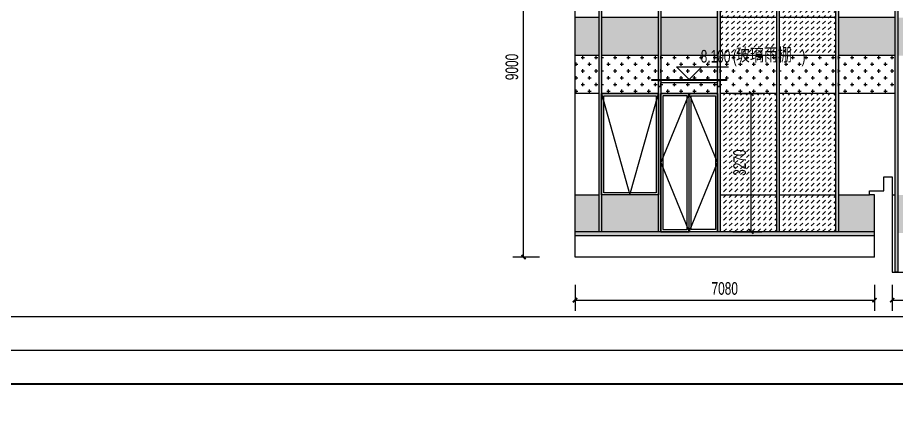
# Model space of a CAD drawing. Extents: x -3 to 440502, y -49243 to 59402.
# Drawn here: x 401216 to 421997, y -2 to 9679 of the extents above; entities that cross this region are included whole.
import ezdxf

# ---------------------------------------------------------------- set-up
doc = ezdxf.new("R2010")
doc.units = 0
doc.header["$LTSCALE"] = 1000
doc.header["$MEASUREMENT"] = 0
for name, color, linetype in [('01-标注_尺寸', 124, 'Continuous'), ('01-标注_标高', 200, 'Continuous'), ('02-TEXT_标注', 130, 'Continuous'), ('05-填充_156', 156, 'Continuous'), ('05-填充_18', 18, 'Continuous'), ('05-填充_天正', 26, 'Continuous'), ('A-0-图名图例', 2, 'Continuous'), ('A-C_窗', 140, 'Continuous'), ('D_玻璃', 152, 'Continuous'), ('D_铝板', 181, 'Continuous'), ('E-立面', 255, 'Continuous')]:
    doc.layers.add(name, color=color, linetype=linetype)
doc.styles.add('_TCH_DIM', font='ros.shx', dxfattribs={"bigfont": 'jd.shx'})
doc.styles.add('_TCH_DIM_T3', font='ros.shx', dxfattribs={"width": 0.705882, "bigfont": 'jd.shx'})
doc.dimstyles.new('_TCH_ARCH&&100', dxfattribs={"dimtxt": 297.5, "dimasz": 100, "dimexe": 250, "dimexo": 300, "dimgap": 126.25, "dimtad": 1, "dimdec": 0, "dimzin": 0, "dimdsep": 46, "dimtxsty": '_TCH_DIM_T3', "dimblk": 'ARCHTICK', "dimcen": 0.09, "dimclrt": 7, "dimazin": 2, "dimtfac": 1, "dimtdec": 0, "dimtix": 1, "dimtmove": 2, "dimatfit": 3, "dimfxl": 0, "dimtolj": 1, "dimtzin": 0, "dimarcsym": 0})
pattern_1 = [(45, (429681.58, 42935.13), (4e-14, 134.70384), [95.25, -95.25])]

# ---------------------------------------------------------------- blocks, each defined once
blk = doc.blocks.new('图框-A1')
for points, const_width in [([(0, 0), (841, 0), (841, 594), (0, 594)], 0.05), ([(766, 584), (25, 584), (25, 10), (766, 10)], 0.5)]:
    blk.add_lwpolyline(points, close=True, dxfattribs=dict(const_width=const_width))
blk = doc.blocks.new('A$C2DDF4F07')
at = {"layer": 'A-C_窗'}
for points in [[(0, 2400), (1340, 2400), (1340, 0), (0, 0)], [(50, 2350), (1290, 2350), (1290, 50), (50, 50)]]:
    blk.add_lwpolyline(points, close=True, dxfattribs=at)
blk.add_lwpolyline([(0, 2400), (670, 0), (1340, 2400)], dxfattribs=at)
blk = doc.blocks.new('A$C45C43561')
at = {"layer": 'A-C_窗'}
for points in [[(60, -1000), (60, 2270), (1400, 2270), (1400, -1000)], [(730, 2270), (60, 2270), (60, -1000), (730, -1000)], [(680, 2220), (110, 2220), (110, -950), (680, -950)], [(780, 2220), (1350, 2220), (1350, -950), (780, -950)]]:
    blk.add_lwpolyline(points, close=True, dxfattribs=at)
blk.add_lwpolyline([(730, 2270), (60, 635), (730, -1000), (1400, 635), (730, 2270)], dxfattribs=at)
blk = doc.blocks.new('yp')
at = {"layer": 'D_玻璃'}
blk.add_lwpolyline([(-1610, 168), (150, 168), (150, 150), (-1610, 150)], close=True, dxfattribs=at)
at = {"layer": 'D_铝板'}
blk.add_line((-1400, 100), (-60, 100), dxfattribs=at)
for points in [[(-1460, 150), (-1400, 150), (-1400, 0), (-1460, 0), (-1460, 150)], [(-60, 150), (0, 150), (0, 0), (-60, 0), (-60, 150)]]:
    blk.add_lwpolyline(points, dxfattribs=at)
for points in [[(-1457, 147), (-1403, 147), (-1403, 3), (-1457, 3)], [(-57, 147), (-3, 147), (-3, 3), (-57, 3)]]:
    blk.add_lwpolyline(points, close=True, dxfattribs=at)
blk = doc.blocks.new('*U39')
at = {"layer": '05-填充_18'}
h = blk.add_hatch(color=256, dxfattribs=at)
h.dxf.hatch_style = 1
h.paths.add_polyline_path([(60, -14090), (0, -14090), (0, 310), (60, 310)])
blk.add_lwpolyline([(60, -14090), (0, -14090), (0, 310), (60, 310)], close=True)
blk = doc.blocks.new('*U56')
at = {"layer": '05-填充_18'}
h = blk.add_hatch(color=256, dxfattribs=at)
h.dxf.hatch_style = 1
h.paths.add_polyline_path([(60, -14090), (0, -14090), (0, 310), (60, 310)])
blk.add_lwpolyline([(60, -14090), (0, -14090), (0, 310), (60, 310)], close=True)
blk = doc.blocks.new('*U25')
at = {"layer": '05-填充_18'}
h = blk.add_hatch(color=256, dxfattribs=at)
h.dxf.hatch_style = 1
h.paths.add_polyline_path([(60, -15050), (0, -15050), (0, 310), (60, 310)])
blk.add_lwpolyline([(60, -15050), (0, -15050), (0, 310), (60, 310)], close=True)
blk = doc.blocks.new('*U94')
for p, q in [((0, 1600), (42762, 1600)), ((0, 800), (42762, 800)), ((0, 0), (42762, 0))]:
    blk.add_line(p, q)
blk = doc.blocks.new('_ArchTick')
at = {"color": 0, "linetype": 'ByBlock', "const_width": 0.4}
blk.add_lwpolyline([(-0.5, -0.5), (0.5, 0.5)], dxfattribs=at)
blk = doc.blocks.new('*D1031')
at = {"layer": '01-标注_尺寸', "color": 0, "lineweight": -2, "transparency": 16777216}
for p, q in [((413557, 13009), (412930, 13009)), ((413180, 4009), (413180, 13009)), ((413557, 4009), (412930, 4009))]:
    blk.add_line(p, q, dxfattribs=at)
at = {"layer": 'Defpoints', "color": 0, "transparency": 16777216}
for p in [(413180, 13009), (413857, 13009), (413857, 4009)]:
    blk.add_point(p, dxfattribs=at)
at = {"layer": '01-标注_尺寸', "color": 0, "lineweight": -2, "transparency": 16777216, "xscale": 100, "yscale": 100, "zscale": 100}
for p, rotation in [((413180, 13009), 90), ((413180, 4009), 270)]:
    blk.add_blockref('_ArchTick', p, dxfattribs=dict(at, rotation=rotation))
at = {"layer": '01-标注_尺寸', "color": 7, "transparency": 16777216, "insert": (412905, 8509), "char_height": 297.5, "attachment_point": 5, "rotation": 90, "style": '_TCH_DIM_T3'}
blk.add_mtext('\\A1;9000', dxfattribs=at)
blk = doc.blocks.new('*D1032')
at = {"layer": '01-标注_尺寸', "color": 0, "lineweight": -2, "transparency": 16777216}
for p, q in [((414397, 3349), (414397, 2738)), ((421477, 3349), (421477, 2738)), ((414397, 2988), (421477, 2988))]:
    blk.add_line(p, q, dxfattribs=at)
at = {"layer": 'Defpoints', "color": 0, "transparency": 16777216}
for p in [(414397, 3649), (421477, 3649), (421477, 2988)]:
    blk.add_point(p, dxfattribs=at)
at = {"layer": '01-标注_尺寸', "color": 0, "lineweight": -2, "transparency": 16777216, "xscale": 100, "yscale": 100, "zscale": 100, "rotation": 180}
blk.add_blockref('_ArchTick', (414397, 2988), dxfattribs=at)
at = {"layer": '01-标注_尺寸', "color": 0, "lineweight": -2, "transparency": 16777216, "xscale": 100, "yscale": 100, "zscale": 100}
blk.add_blockref('_ArchTick', (421477, 2988), dxfattribs=at)
at = {"layer": '01-标注_尺寸', "color": 7, "transparency": 16777216, "insert": (417937, 3263), "char_height": 297.5, "attachment_point": 5, "style": '_TCH_DIM_T3'}
blk.add_mtext('\\A1;7080', dxfattribs=at)
blk = doc.blocks.new('*D1064')
at = {"layer": '01-标注_尺寸', "color": 0, "lineweight": -2, "transparency": 16777216}
for p, q in [((418127, 7879), (418815, 7879)), ((418565, 4609), (418565, 7879)), ((418127, 4609), (418815, 4609))]:
    blk.add_line(p, q, dxfattribs=at)
at = {"layer": 'Defpoints', "color": 0, "transparency": 16777216}
for p in [(417827, 7879), (418565, 7879), (417827, 4609)]:
    blk.add_point(p, dxfattribs=at)
at = {"layer": '01-标注_尺寸', "color": 0, "lineweight": -2, "transparency": 16777216, "xscale": 100, "yscale": 100, "zscale": 100}
for p, rotation in [((418565, 7879), 90), ((418565, 4609), 270)]:
    blk.add_blockref('_ArchTick', p, dxfattribs=dict(at, rotation=rotation))
at = {"layer": '01-标注_尺寸', "color": 7, "transparency": 16777216, "insert": (418290, 6244), "char_height": 297.5, "attachment_point": 5, "rotation": 90, "style": '_TCH_DIM_T3'}
blk.add_mtext('\\A1;3270', dxfattribs=at)
blk = doc.blocks.new('*D1079')
at = {"layer": '01-标注_尺寸', "color": 0, "lineweight": -2, "transparency": 16777216}
for p, q in [((421897, 3349), (421897, 2738)), ((424197, 3349), (424197, 2738)), ((421897, 2988), (424197, 2988))]:
    blk.add_line(p, q, dxfattribs=at)
at = {"layer": 'Defpoints', "color": 0, "transparency": 16777216}
for p in [(421897, 3649), (424197, 3649), (424197, 2988)]:
    blk.add_point(p, dxfattribs=at)
at = {"layer": '01-标注_尺寸', "color": 0, "lineweight": -2, "transparency": 16777216, "xscale": 100, "yscale": 100, "zscale": 100, "rotation": 180}
blk.add_blockref('_ArchTick', (421897, 2988), dxfattribs=at)
at = {"layer": '01-标注_尺寸', "color": 0, "lineweight": -2, "transparency": 16777216, "xscale": 100, "yscale": 100, "zscale": 100}
blk.add_blockref('_ArchTick', (424197, 2988), dxfattribs=at)
at = {"layer": '01-标注_尺寸', "color": 7, "transparency": 16777216, "insert": (423047, 3263), "char_height": 297.5, "attachment_point": 5, "style": '_TCH_DIM_T3'}
blk.add_mtext('\\A1;2300', dxfattribs=at)

msp = doc.modelspace()

# ---------------------------------------------------------------- hatches: boundary and pattern name
at = {"layer": '05-填充_156'}
h = msp.add_hatch(dxfattribs=at)
h.set_pattern_fill('DASH', color=256, scale=100, angle=135)
h.set_pattern_definition(pattern_1)
h.paths.add_polyline_path([(419167.3, 12079.4), (417827.3, 12079.4), (417827.3, 8779.4), (419167.3, 8779.4)])
h = msp.add_hatch(dxfattribs=at)
h.set_pattern_fill('DASH', color=256, scale=100, angle=135)
h.set_pattern_definition(pattern_1)
h.paths.add_polyline_path([(420567.3, 12079.4), (419227.3, 12079.4), (419227.3, 8779.4), (420567.3, 8779.4)])
h = msp.add_hatch(dxfattribs=at)
h.set_pattern_fill('CROSS', color=136, scale=100, angle=90)
h.set_pattern_definition([(360, (432481.58, 38735.13), (158.75, 158.75), [79.375, -238.125]), (90, (432521.27, 38695.44), (-158.75, 158.75), [79.375, -238.125])])
h.paths.add_polyline_path([(414967.3, 8779.4), (414397.3, 8779.4), (414397.3, 7879.4), (414967.3, 7879.4)])
h = msp.add_hatch(dxfattribs=at)
h.set_pattern_fill('CROSS', color=136, scale=100, angle=90)
h.set_pattern_definition([(360, (433881.58, 38735.13), (158.75, 158.75), [79.375, -238.125]), (90, (433921.27, 38695.44), (-158.75, 158.75), [79.375, -238.125])])
h.paths.add_polyline_path([(416367.3, 8779.4), (415027.3, 8779.4), (415027.3, 7879.4), (416367.3, 7879.4)])
h = msp.add_hatch(dxfattribs=at)
h.set_pattern_fill('CROSS', color=136, scale=100, angle=90)
h.set_pattern_definition([(360, (435281.58, 38735.13), (158.75, 158.75), [79.375, -238.125]), (90, (435321.27, 38695.44), (-158.75, 158.75), [79.375, -238.125])])
h.paths.add_polyline_path([(417767.3, 8779.4), (416427.3, 8779.4), (416427.3, 7879.4), (417767.3, 7879.4)])
h = msp.add_hatch(dxfattribs=at)
h.set_pattern_fill('CROSS', color=136, scale=100, angle=90)
h.set_pattern_definition([(360, (436681.58, 38735.13), (158.75, 158.75), [79.375, -238.125]), (90, (436721.27, 38695.44), (-158.75, 158.75), [79.375, -238.125])])
h.paths.add_polyline_path([(419167.3, 8779.4), (417827.3, 8779.4), (417827.3, 7879.4), (419167.3, 7879.4)])
h = msp.add_hatch(dxfattribs=at)
h.set_pattern_fill('CROSS', color=136, scale=100, angle=90)
h.set_pattern_definition([(360, (438081.58, 38735.13), (158.75, 158.75), [79.375, -238.125]), (90, (438121.27, 38695.44), (-158.75, 158.75), [79.375, -238.125])])
h.paths.add_polyline_path([(420567.3, 8779.4), (419227.3, 8779.4), (419227.3, 7879.4), (420567.3, 7879.4)])
h = msp.add_hatch(dxfattribs=at)
h.set_pattern_fill('CROSS', color=136, scale=100, angle=90)
h.set_pattern_definition([(360, (439481.58, 38735.13), (158.75, 158.75), [79.375, -238.125]), (90, (439521.27, 38695.44), (-158.75, 158.75), [79.375, -238.125])])
h.paths.add_polyline_path([(421967.3, 8779.4), (420627.3, 8779.4), (420627.3, 7879.4), (421967.3, 7879.4)])
h = msp.add_hatch(dxfattribs=at)
h.set_pattern_fill('DASH', color=256, scale=100, angle=135)
h.set_pattern_definition([(45, (428281.58, 39635.13), (4e-14, 134.70384), [95.25, -95.25])])
h.paths.add_polyline_path([(419167.3, 7879.4), (417827.3, 7879.4), (417827.3, 4609.4), (419167.3, 4609.4)])
h = msp.add_hatch(dxfattribs=at)
h.set_pattern_fill('DASH', color=256, scale=100, angle=135)
h.set_pattern_definition([(45, (429681.58, 39635.13), (4e-14, 134.70384), [95.25, -95.25])])
h.paths.add_polyline_path([(420567.3, 7879.4), (419227.3, 7879.4), (419227.3, 4609.4), (420567.3, 4609.4)])
at = {"layer": '05-填充_18'}
h = msp.add_hatch(color=256, dxfattribs=at)
h.dxf.hatch_style = 1
h.paths.add_polyline_path([(414397.3, 4509.4), (421477.3, 4509.4), (421477.3, 4609.4), (414397.3, 4609.4)])
at = {"layer": '05-填充_天正'}
h = msp.add_hatch(dxfattribs=at)
h.set_pattern_fill('AR-CONC', color=256, scale=200)
h.set_pattern_definition([(50, (0, 0), (364.36934, -31.87817), [38.1, -419.1]), (355, (0, 0), (-70.48565, 382.1133), [30.48, -335.28]), (100.451, (30.36, -2.66), (293.885, 350.23338), [32.38, -356.18]), (46.1842, (0, 101.6), (542.1581, -84.08466), [57.15, -628.65]), (96.6356, (45.2, 94.6), (474.8085, 494.8511), [48.57, -534.27]), (351.184, (0, 101.6), (474.8092, 494.8502), [45.72, -502.92]), (21, (50.8, 76.2), (303.22976, -204.53104), [38.1, -419.1]), (326, (50.8, 76.2), (123.60406, 368.37593), [30.48, -335.28]), (71.4514, (76.07, 59.16), (426.83298, 163.84572), [32.38, -356.18]), (37.5, (0, 0), (6.177207, 169.110078), [0, -331.216, 0, -340.36, 0, -336.55]), (7.5, (0, 0), (133.639325, 200.36115), [0, -194.056, 0, -323.596, 0, -128.27]), (327.5, (-113.28, 0), (271.18119, -11.45749), [0, -127, 0, -396.24, 0, -525.78]), (317.5, (-164.08, 0), (296.25836, 50.85298), [0, -165.1, 0, -263.144, 0, -373.38])])
h.paths.add_polyline_path([(423427.3, 4579.4), (424197.3, 4579.4), (424197.3, 5479.4), (423427.3, 5479.4)])
h.paths.add_polyline_path([(422027.3, 4579.4), (423367.3, 4579.4), (423367.3, 5479.4), (422027.3, 5479.4)])
h.paths.add_polyline_path([(420627.3, 4579.4), (421477.3, 4579.4), (421477.3, 5479.4), (420627.3, 5479.4)])
h.paths.add_polyline_path([(415027.3, 4579.4), (416367.3, 4579.4), (416367.3, 5479.4), (415027.3, 5479.4)])
h.paths.add_polyline_path([(414397.3, 4579.4), (414967.3, 4579.4), (414967.3, 5479.4), (414397.3, 5479.4)])
h.paths.add_polyline_path([(423427.3, 8779.4), (424197.3, 8779.4), (424197.3, 9679.4), (423427.3, 9679.4)])
h.paths.add_polyline_path([(422027.3, 8779.4), (423367.3, 8779.4), (423367.3, 9679.4), (422027.3, 9679.4)])
h.paths.add_polyline_path([(420627.3, 8779.4), (421967.3, 8779.4), (421967.3, 9679.4), (420627.3, 9679.4)])
h.paths.add_polyline_path([(416427.3, 8779.4), (417767.3, 8779.4), (417767.3, 9679.4), (416427.3, 9679.4)])
h.paths.add_polyline_path([(415027.3, 8779.4), (416367.3, 8779.4), (416367.3, 9679.4), (415027.3, 9679.4)])
h.paths.add_polyline_path([(414397.3, 8779.4), (414967.3, 8779.4), (414967.3, 9679.4), (414397.3, 9679.4)])
h.paths.add_polyline_path([(423427.3, 12979.4), (424197.3, 12979.4), (424197.3, 13879.4), (423427.3, 13879.4)])
h.paths.add_polyline_path([(422027.3, 12979.4), (423367.3, 12979.4), (423367.3, 13879.4), (422027.3, 13879.4)])
h.paths.add_polyline_path([(420627.3, 12979.4), (421967.3, 12979.4), (421967.3, 13879.4), (420627.3, 13879.4)])
h.paths.add_polyline_path([(416427.3, 12979.4), (417767.3, 12979.4), (417767.3, 13879.4), (416427.3, 13879.4)])
h.paths.add_polyline_path([(415027.3, 12979.4), (416367.3, 12979.4), (416367.3, 13879.4), (415027.3, 13879.4)])
h.paths.add_polyline_path([(414397.3, 12979.4), (414967.3, 12979.4), (414967.3, 13879.4), (414397.3, 13879.4)])
h.paths.add_polyline_path([(413627.3, 13009.4), (413857.3, 13009.4), (413857.3, 13879.4), (413627.3, 13879.4)])
h.paths.add_polyline_path([(412227.3, 13009.4), (413567.3, 13009.4), (413567.3, 13879.4), (412227.3, 13879.4)])
h.paths.add_polyline_path([(408027.3, 13009.4), (409367.3, 13009.4), (409367.3, 13879.4), (408027.3, 13879.4)])
h.paths.add_polyline_path([(406627.3, 13009.4), (407967.3, 13009.4), (407967.3, 13879.4), (406627.3, 13879.4)])
h.paths.add_polyline_path([(403827.3, 13009.4), (405167.3, 13009.4), (405167.3, 13879.4), (403827.3, 13879.4)])

# ---------------------------------------------------------------- linework, layer by layer
at = {"layer": '01-标注_标高'}
for p, q in [((417097.3, 8209.4), (416797.3, 8509.4)), ((416797.3, 8509.4), (418029.2, 8509.4)), ((417097.3, 8209.4), (417397.3, 8509.4))]:
    msp.add_line(p, q, dxfattribs=at)
at = {"layer": 'A-C_窗'}
for points in [[(414967.3, 9679.4), (414397.3, 9679.4)], [(416367.3, 9679.4), (415027.3, 9679.4)], [(417767.3, 9679.4), (416427.3, 9679.4)], [(419167.3, 9679.4), (417827.3, 9679.4)], [(420567.3, 9679.4), (419227.3, 9679.4)], [(421967.3, 9679.4), (420627.3, 9679.4)], [(414967.3, 8779.4), (414397.3, 8779.4)], [(416367.3, 8779.4), (415027.3, 8779.4)], [(417767.3, 8779.4), (416427.3, 8779.4)], [(419167.3, 8779.4), (417827.3, 8779.4)], [(420567.3, 8779.4), (419227.3, 8779.4)], [(421967.3, 8779.4), (420627.3, 8779.4)], [(414967.3, 7879.4), (414397.3, 7879.4)], [(416367.3, 7879.4), (415027.3, 7879.4)], [(417767.3, 7879.4), (416427.3, 7879.4)], [(419167.3, 7879.4), (417827.3, 7879.4)], [(420567.3, 7879.4), (419227.3, 7879.4)], [(421967.3, 7879.4), (420627.3, 7879.4)], [(414397.3, 5479.4), (414967.3, 5479.4)], [(417827.3, 5479.4), (419167.3, 5479.4)], [(419227.3, 5479.4), (420567.3, 5479.4)], [(420627.3, 5479.4), (421357.3, 5479.4)], [(421897.3, 5479.4), (421967.3, 5479.4)]]:
    msp.add_lwpolyline(points, dxfattribs=at)
at = {"layer": 'E-立面'}
for points in [[(421477.3, 4009.4), (414397.3, 4009.4), (414397.3, 14309.4), (413777.3, 14269.4), (413777.3, 14099.4), (413857.3, 14099.4), (413857.3, 12409.4), (401597.3, 12409.4), (401597.3, 19009.4)], [(421477.3, 4009.4), (421477.3, 5479.4), (421357.3, 5479.4), (421357.3, 5579.4), (421697.3, 5579.4), (421697.3, 5909.4), (421897.3, 5909.4)], [(421897.3, 5909.4), (421897.3, 3649.4)], [(421477.3, 4609.4), (414397.3, 4609.4)], [(421477.3, 4509.4), (414397.3, 4509.4)], [(421897.3, 3649.4), (424197.3, 3649.4)]]:
    msp.add_lwpolyline(points, dxfattribs=at)

# ---------------------------------------------------------------- block references
at = {"xscale": 100, "yscale": 100, "zscale": 100}
msp.add_blockref('图框-A1', (356400, 0), dxfattribs=at)
at = {"layer": 'A-0-图名图例'}
msp.add_blockref('*U94', (390238.2, 1000), dxfattribs=at)
at = {"layer": 'A-C_窗'}
for name, p in [('A$C2DDF4F07', (415027.3, 5479.4)), ('A$C45C43561', (416367.3, 5609.4))]:
    msp.add_blockref(name, p, dxfattribs=at)
at = {"layer": 'D_铝板'}
for name, p in [('*U39', (414967.3, 18699.4)), ('*U39', (416367.3, 18699.4)), ('*U39', (417767.3, 18699.4)), ('*U39', (419167.3, 18699.4)), ('*U56', (420567.3, 18699.4)), ('*U25', (421967.3, 18699.4))]:
    msp.add_blockref(name, p, dxfattribs=at)
at = {"layer": 'E-立面'}
msp.add_blockref('yp', (417827.3, 8041.9), dxfattribs=at)

# ---------------------------------------------------------------- texts
at = {"layer": '02-TEXT_标注', "style": '_TCH_DIM'}
msp.add_text('玻璃雨棚', height=347.29, dxfattribs=at).set_placement((418202.7, 8614.4))
at = {"layer": '02-TEXT_标注', "style": '_TCH_DIM', "width": 0.705882}
for s, p in [('8.100', (417369.2, 8614.4)), ('(', (418129.2, 8614.4)), (')', (419754.7, 8614.4))]:
    msp.add_text(s, height=297.5, dxfattribs=at).set_placement(p)

# ---------------------------------------------------------------- dimensions: what is measured, and where the dimension line sits
at = {"layer": '01-标注_尺寸'}
for p1, p2, distance, picture, middle in [((413857.3, 4009.4), (413857.3, 13009.4), 677.7, '*D1031', (412904.6, 8509.4)), ((417827.3, 4609.4), (417827.3, 7879.4), -737.9, '*D1064', (418290.2, 6244.4)), ((414397.3, 3649.4), (421477.3, 3649.4), -661, '*D1032', (417937.3, 3263.4)), ((421897.3, 3649.4), (424197.3, 3649.4), -661, '*D1079', (423047.3, 3263.4))]:
    dim = msp.add_aligned_dim(p1=p1, p2=p2, distance=distance, dimstyle='_TCH_ARCH&&100', dxfattribs=at)
    dim.commit()
    dim.dimension.update_dxf_attribs({"geometry": picture, "text_midpoint": middle})

doc.saveas('drawing.dxf')
